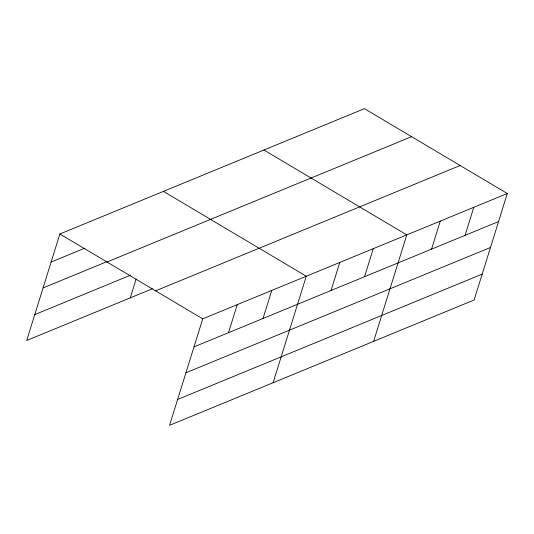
<?xml version="1.0" encoding="UTF-8"?>
<svg xmlns="http://www.w3.org/2000/svg" width="534" height="534" viewBox="0 0 534 534"><rect width="100%" height="100%" fill="white"/><g stroke="black" fill="none" stroke-linecap="round" stroke-linejoin="round"><path stroke-width="0.8" d="M507.3 193.515L202.72 318.851L169.558 425.338L474.132 300.001L507.3 193.515L364.442 108.662L59.868 233.999L26.7 340.485L152.337 288.781M130.256 297.872L136.123 279.042M228.505 332.689L237.243 304.647M263.028 318.484L271.759 290.443M273.114 382.724L306.276 276.238L163.424 191.386M331.047 290.489L339.784 262.448M364.548 276.705L373.286 248.664M373.62 341.366L406.788 234.88L263.936 150.021M431.559 249.131L440.29 221.089M465.061 235.347L473.798 207.305M51.13 262.04L84.886 248.15M43.067 287.926L106.74 261.727M107.007 262L411.587 136.664M34.763 314.593L130.65 275.137M155.581 290.85L460.154 165.513M193.989 346.893L498.569 221.557M185.925 372.779L490.506 247.449M177.615 399.452L482.195 274.116M59.868 233.999L202.72 318.851"/></g></svg>
